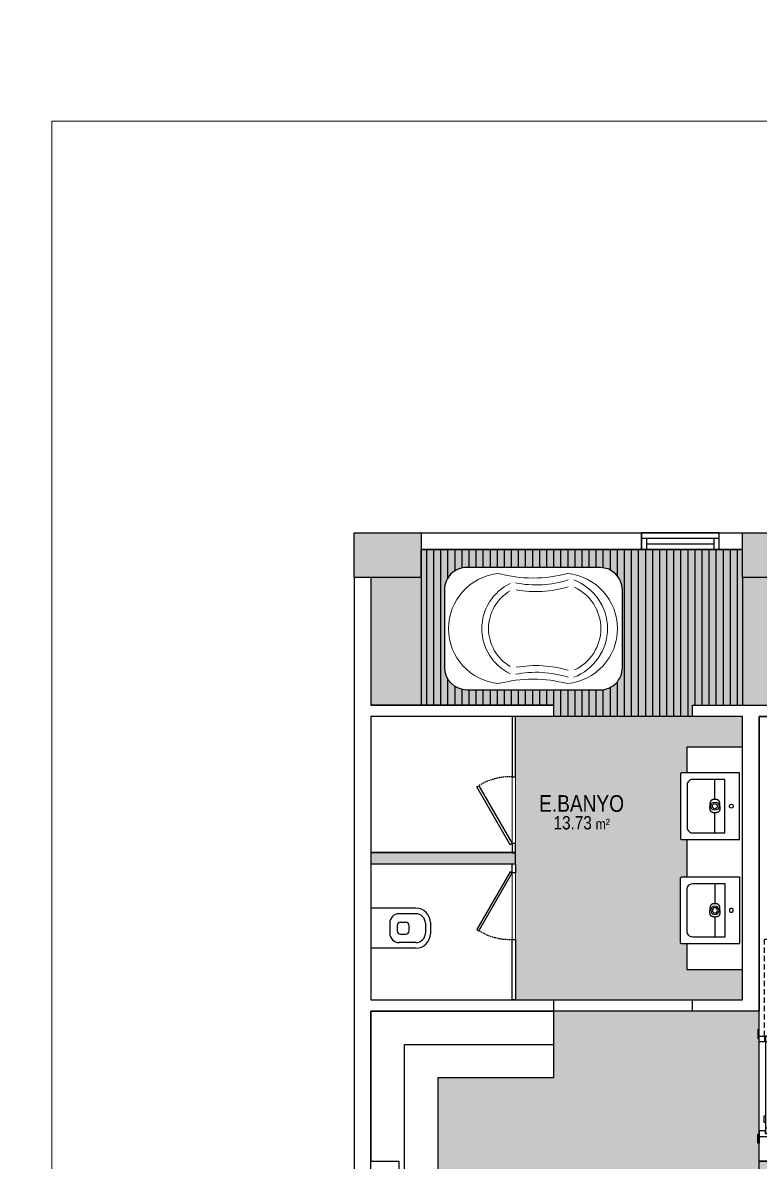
# Model space of a CAD drawing. Header units: metres. Extents: x 325971 to 582574, y 4156069 to 4412673.
# Drawn here: x 469064 to 469727, y 4270578 to 4271602 of the extents above; entities that cross this region are included whole.
import ezdxf
from ezdxf.enums import TextEntityAlignment as Align

# ---------------------------------------------------------------- set-up
doc = ezdxf.new("R2010")
doc.units = ezdxf.units.M
doc.linetypes.add('( Hidden )', pattern=[0.375, 0.25, -0.125])
doc.layers.get('0').update_dxf_attribs({"color": 5, "lineweight": 0})
doc.layers.add('0_IFC_Area', color=100, linetype='Continuous', plot=False)
for name, color, linetype in [('0_IFC_Elevation_5', 252, 'Continuous'), ('0_IFC_Hatch', 250, 'Continuous'), ('0_IFC_Hatch_Structure', 251, 'Continuous'), ('0_IFC_Room_Text(No)_100', 12, 'Continuous'), ('0_IFC_Room_Text(No)_50', 12, 'Continuous'), ('0_IFC_Text_Explanation_100', 231, 'Continuous'), ('1_IFC_Concrete_Section', 50, 'Continuous'), ('2_IFC_Door', 83, 'Continuous'), ('2_IFC_Wall', 130, 'Continuous'), ('3_IFC_Window', 136, 'Continuous'), ('6_IFC_Furniture', 35, 'Continuous'), ('6_IFC_Furniture_WC', 64, 'Continuous'), ('6_IFC_Furniture_Wetspace', 64, 'Continuous')]:
    doc.layers.add(name, color=color, linetype=linetype)
doc.styles.add('IFC_TEXT', font='ARIALN.TTF')

# ---------------------------------------------------------------- blocks, each defined once
blk = doc.blocks.new('*U183')
blk.add_wipeout([(0, 0), (0, -50), (200, -50), (200, 0)]).dxf.layer = '6_IFC_Furniture_WC'
at = {"layer": '6_IFC_Furniture_WC'}
blk.add_lwpolyline([(0, 0), (200, 0), (200, -50), (0, -50)], close=True, dxfattribs=at)
blk = doc.blocks.new('*U182')
blk.add_wipeout([(-311, 0), (0, 0), (0, -164.2), (-60, -164.2), (-60, -60), (-311, -60)]).dxf.layer = '6_IFC_Furniture'
at = {"layer": '6_IFC_Furniture', "transparency": 33554687}
blk.add_lwpolyline([(-60, -60), (-311, -60), (-311, 0), (0, 0), (0, -164.2), (-60, -164.2)], close=True, dxfattribs=at)
blk.add_lwpolyline([(-311, -30), (-30, -30), (-30, -164.2)], dxfattribs=at)
blk = doc.blocks.new('*U178')
blk.add_wipeout([(0, 119.3), (0, -3.2), (130, -3.2), (130, 119.3)]).dxf.layer = '6_IFC_Furniture_WC'
at = {"layer": '6_IFC_Furniture_WC', "color": 252, "lineweight": 0, "true_color": 0x939598}
blk.add_lwpolyline([(130, -3.2), (0, -3.2), (0, 119.3), (130, 119.3)], close=True, dxfattribs=at)
at = {"layer": '6_IFC_Furniture_WC'}
for points in [[(130, 65), (130, 119.3), (127, 119.3), (127, 65)], [(125.3, 4), (95.3, 56), (97, 57), (127, 5)], [(130, -3.2), (130, 5), (127, 5), (127, -3.2)]]:
    blk.add_lwpolyline(points, close=True, dxfattribs=at)
at = {"layer": '6_IFC_Furniture_WC', "color": 252, "lineweight": 0, "true_color": 0x939598}
blk.add_lwpolyline([(127, 65), (127, 5)], dxfattribs=at)
at = {"layer": '6_IFC_Furniture_WC', "linetype": '( Hidden )', "ltscale": 5}
blk.add_arc((124.6, 14), 51.1, 87.3085, 122.6915, dxfattribs=at)
blk = doc.blocks.new('*U177')
blk.add_wipeout([(0, 119.3), (0, -3.2), (130, -3.2), (130, 119.3)]).dxf.layer = '6_IFC_Furniture_WC'
at = {"layer": '6_IFC_Furniture_WC', "color": 252, "lineweight": 0, "true_color": 0x939598}
blk.add_lwpolyline([(130, -3.2), (0, -3.2), (0, 119.3), (130, 119.3)], close=True, dxfattribs=at)
at = {"layer": '6_IFC_Furniture_WC'}
for points in [[(130, 65), (130, 119.3), (127, 119.3), (127, 65)], [(125.3, 4), (95.3, 56), (97, 57), (127, 5)], [(130, -3.2), (130, 5), (127, 5), (127, -3.2)]]:
    blk.add_lwpolyline(points, close=True, dxfattribs=at)
at = {"layer": '6_IFC_Furniture_WC', "color": 252, "lineweight": 0, "true_color": 0x939598}
blk.add_lwpolyline([(127, 65), (127, 5)], dxfattribs=at)
at = {"layer": '6_IFC_Furniture_WC', "linetype": '( Hidden )', "ltscale": 5}
blk.add_arc((124.6, 14), 51.1, 87.3085, 122.6915, dxfattribs=at)
blk = doc.blocks.new('IFC_KLOZET')
blk.add_wipeout([(-18, 0), (18, 0), (18, -40.4), (18, -40.4), (18, -41.3), (17.9, -41.8), (17.6, -43.5), (16.5, -46.3), (15.2, -48.4), (14.5, -49.2), (14.2, -49.5), (12.9, -50.6), (12.2, -51.2), (11.5, -51.6), (10, -52.3), (8.7, -52.8), (7.6, -53.1), (6.8, -53.2), (6.2, -53.3), (5.3, -53.3), (-5, -53.4), (-6.5, -53.3), (-7.8, -53), (-9.5, -52.5), (-10, -52.3), (-11, -51.9), (-12, -51.3), (-13.4, -50.2), (-13.7, -50), (-14.2, -49.5), (-15.1, -48.5), (-16, -47.2), (-17, -45), (-17.5, -43.7), (-17.8, -42.5), (-17.9, -41.3), (-18, -40.4)]).dxf.layer = '6_IFC_Furniture_WC'
at = {"layer": '6_IFC_Furniture_WC'}
for p, q in [((-18, -40.4), (-18, 0)), ((18, -40.4), (18, 0)), ((4.5, -16.9), (-4.5, -16.9)), ((-13, -40.4), (-13, -25.4)), ((-5.4, -26.5), (-5.4, -31.3)), ((2.4, -23.5), (-2.4, -23.5)), ((5.4, -26.5), (5.4, -31.3)), ((13, -40.4), (13, -25.4)), ((-2.4, -34.3), (2.4, -34.3)), ((4.5, -48.9), (-4.5, -48.9)), ((5, -53.4), (-5, -53.4))]:
    blk.add_line(p, q, dxfattribs=at)
blk.add_lwpolyline([(18, 0), (-18, 0)], dxfattribs=at)
for centre, radius, start, end in [((-4.5, -25.4), 8.5, 90, 180), ((4.5, -25.4), 8.5, 0, 90), ((-2.4, -26.5), 3, 90, 180), ((2.4, -26.5), 3, 0, 90), ((-5, -40.4), 13, 180, 270), ((-4.5, -40.4), 8.5, 180, 270), ((-2.4, -31.3), 3, 180, 270), ((2.4, -31.3), 3, 270, 0), ((4.5, -40.4), 8.5, 270, 0), ((5, -40.4), 13, 270, 0)]:
    blk.add_arc(centre, radius, start, end, dxfattribs=at)
blk = doc.blocks.new('JAKUZI')
blk.add_wipeout([(35.1, -160), (-34.9, -160), (-38.8, -159.6), (-42.5, -158.5), (-46, -156.6), (-49, -154.1), (-51.5, -151.1), (-53.4, -147.7), (-54.5, -143.9), (-54.9, -140), (-55, -20), (-54.6, -16.1), (-53.5, -12.4), (-51.6, -8.9), (-49.1, -5.9), (-46.1, -3.4), (-42.7, -1.5), (-38.9, -0.4), (-35, 0), (35, 0), (38.9, -0.4), (42.6, -1.5), (46.1, -3.4), (49.1, -5.9), (51.6, -8.9), (53.5, -12.3), (54.6, -16.1), (55, -20), (55.1, -140), (54.7, -143.9), (53.6, -147.6), (51.7, -151.1), (49.3, -154.1), (46.2, -156.6), (42.8, -158.5), (39, -159.6)]).dxf.layer = '6_IFC_Furniture_Wetspace'
at = {"layer": '6_IFC_Furniture_Wetspace'}
blk.add_lwpolyline([(35.1, -160), (-34.9, -160, -0.413956), (-54.9, -140), (-55, -20, -0.414471), (-35, 0), (35, 0, -0.413956), (55, -20), (55.1, -140, -0.414471)], format="xyb", close=True, dxfattribs=at)
at = {"layer": '6_IFC_Furniture_Wetspace', "color": 251, "lineweight": 5, "true_color": 0x636363}
for centre, radius, start, end in [((0, -53.3), 49.7, 5.4526, 174.5474), ((-167.6, -79.6), 122.1, 345.2952, 14.7048), ((167.6, -79.6), 122.1, 165.2952, 194.7048), ((0, -105.9), 49.7, 185.4526, 354.5474)]:
    blk.add_arc(centre, radius, start, end, dxfattribs=at)
at = {"layer": '6_IFC_Furniture_Wetspace', "color": 253, "lineweight": 5, "true_color": 0xb5b5b5}
for centre, radius, start, end in [((0, -78.6), 45, 25.5325, 154.4675), ((0, -79), 39.4, 30.3016, 149.6984), ((-136, -82.2), 96.7, 342.4475, 11.0182), ((-136, -82.2), 102.7, 343.6573, 9.8618), ((136, -82.2), 102.7, 170.1382, 196.3427), ((136, -82.2), 96.7, 168.9818, 197.5525), ((0, -99.9), 46.7, 200.4195, 339.5805), ((0, -99.6), 41, 205.0473, 334.9527)]:
    blk.add_arc(centre, radius, start, end, dxfattribs=at)
blk = doc.blocks.new('IFC_SURGU KAPI_90')
at = {"layer": '2_IFC_Door', "elevation": 0}
for points in [[(-96, 0), (-96, 1.2), (-88, 1.2), (-88, 0)], [(-90, 0), (-85, 0), (-85, -4.3), (-90, -4.3)], [(6, 0), (6, 1.2), (-2, 1.2), (-2, 0)], [(-90, -5), (-90, -9.5), (-2.5, -9.5), (-2.5, -5)], [(6, -15), (6, -16.2), (-2, -16.2), (-2, -15)]]:
    blk.add_lwpolyline(points, close=True, dxfattribs=at)
at = {"layer": '2_IFC_Door'}
for points in [[(-88, 0), (-88, 0)], [(-85, -5), (-85, -9.5)]]:
    blk.add_lwpolyline(points, dxfattribs=at)
for points in [[(0, 0), (-5, 0), (-5, -5), (-2.5, -5), (-2.5, -9.5), (-5, -9.5), (-5, -15), (0, -15)], [(-96, -15), (-96, -16.2), (-88, -16.2), (-88, -15)], [(-90, -10.2), (-85, -10.2), (-85, -15), (-90, -15)]]:
    blk.add_lwpolyline(points, close=True, dxfattribs=at)
at = {"layer": '2_IFC_Door', "linetype": '( Hidden )', "ltscale": 20}
blk.add_lwpolyline([(-90, -10.2), (-177.5, -10.2), (-177.5, -4.3), (-90, -4.3)], dxfattribs=at)
at = {"layer": '2_IFC_Door', "elevation": 0}
for points in [[(-12.5, -5), (-12.5, -4), (-18.5, -4), (-18.5, -5)], [(-12.5, -9.5), (-12.5, -10.5), (-18.5, -10.5), (-18.5, -9.5)], [(-7.5, -5), (-7.5, -9.5)], [(-88, -15), (-88, -15)]]:
    blk.add_lwpolyline(points, dxfattribs=at)
blk = doc.blocks.new('*U168')
blk.add_wipeout([(0, 0), (70, 0), (70, 15), (0, 15)]).dxf.layer = '3_IFC_Window'
at = {"layer": '0_IFC_Elevation_5'}
blk.add_lwpolyline([(0, 10), (0, 15), (70, 15), (70, 10)], dxfattribs=at)
at = {"layer": '2_IFC_Wall'}
for points in [[(0, 0), (0, 15)], [(70, 0), (70, 15)]]:
    blk.add_lwpolyline(points, dxfattribs=at)
at = {"layer": '3_IFC_Window'}
for points in [[(0, 10), (5, 10), (5, 0), (0, 0)], [(65, 10), (70, 10), (70, 0), (65, 0)]]:
    blk.add_lwpolyline(points, close=True, dxfattribs=at)
for points in [[(0, 0), (70, 0)], [(5, 10), (65, 10)], [(5, 5), (65, 5)]]:
    blk.add_lwpolyline(points, dxfattribs=at)
blk = doc.blocks.new('IFC_VITRA_DOLAPLI LAVABO_53X60')
blk.add_wipeout([(-30, 0), (-30, -52), (-29.9, -52.4), (-29.7, -52.7), (-29.4, -52.9), (-29, -53), (29, -53), (29.4, -52.9), (29.7, -52.7), (29.9, -52.4), (30, -52), (30, 0)])
at = {"layer": '6_IFC_Furniture_Wetspace'}
for points in [[(30, 0), (-30, 0), (-30, -52, 0.414214), (-29, -53), (29, -53, 0.414214), (30, -52)], [(24, -13), (-24, -13), (-24, -42, 0.414214), (-19, -47), (19, -47, 0.414214), (24, -42)]]:
    blk.add_lwpolyline(points, format="xyb", close=True, dxfattribs=at)
for points in [[(-6, -22), (-24, -22)], [(24, -22), (6, -22)]]:
    blk.add_lwpolyline(points, dxfattribs=at)
for centre, radius in [((0, -7.2), 1.75), ((0, -22), 3.72), ((0, -22), 2.3)]:
    blk.add_circle(centre, radius, dxfattribs=at)
for points, knots in [([(0, -17.5), (-0.1, -17.5), (-0.2, -17.5), (-0.4, -17.5), (-0.6, -17.5), (-0.8, -17.5), (-1.2, -17.5), (-1.6, -17.5), (-2, -17.6), (-2.3, -17.6), (-2.5, -17.6), (-2.8, -17.6), (-3.2, -17.7), (-3.7, -17.8), (-4.2, -18), (-4.7, -18.3), (-5, -18.5), (-5.2, -18.8), (-5.4, -19), (-5.5, -19.3), (-5.6, -19.4), (-5.6, -19.5), (-5.7, -19.6), (-5.7, -19.7), (-5.8, -19.9), (-5.9, -20.3), (-5.9, -20.6), (-5.9, -20.8), (-5.9, -21), (-6, -21.1), (-6, -21.3), (-6, -21.5), (-6, -21.7), (-6, -21.8), (-6, -21.8), (-6, -21.8), (-6, -21.8), (-6, -21.8), (-6, -21.9), (-6, -21.9), (-6, -22)], [0, 0, 0, 0, 0.021235, 0.044398, 0.069488, 0.096503, 0.125441, 0.188156, 0.250809, 0.259174, 0.280971, 0.316202, 0.364758, 0.426426, 0.501333, 0.553318, 0.599123, 0.639049, 0.672981, 0.700865, 0.722699, 0.738482, 0.748226, 0.751949, 0.775963, 0.817208, 0.875651, 0.891156, 0.906586, 0.916856, 0.937593, 0.967865, 0.988685, 1, 1, 1, 1, 1, 1, 1.023802, 1.023802, 1.023802, 1.023802]), ([(0, -17.5), (0.1, -17.5), (0.2, -17.5), (0.3, -17.5), (0.5, -17.5), (0.6, -17.5), (0.8, -17.5), (0.9, -17.5), (1.1, -17.5), (1.4, -17.5), (1.6, -17.5), (1.9, -17.6), (2.2, -17.6), (2.4, -17.6), (2.7, -17.6), (3, -17.6), (3.3, -17.7), (3.7, -17.8), (4, -17.9), (4.3, -18.1), (4.5, -18.2), (4.8, -18.4), (5.1, -18.7), (5.4, -19.1), (5.6, -19.4), (5.7, -19.7), (5.8, -19.9), (5.8, -20.2), (5.9, -20.5), (5.9, -20.7), (5.9, -20.9), (6, -21.1), (6, -21.3), (6, -21.4), (6, -21.6), (6, -21.7), (6, -21.8)], [0, 0, 0, 0, 0.019433, 0.03836, 0.056783, 0.074702, 0.092116, 0.109028, 0.125437, 0.156951, 0.188127, 0.220468, 0.250803, 0.282181, 0.313591, 0.341056, 0.376316, 0.438776, 0.469086, 0.501412, 0.532849, 0.564147, 0.626696, 0.689351, 0.72066, 0.751939, 0.784968, 0.813934, 0.845062, 0.875656, 0.906589, 0.922198, 0.937595, 0.954891, 0.975694, 1, 1, 1, 1]), ([(-6, -22), (-6, -22), (-6, -22.1), (-6, -22.2), (-6, -22.3), (-6, -22.4), (-6, -22.5), (-6, -22.7), (-6, -22.8), (-6, -22.9), (-6, -23), (-5.9, -23.1), (-5.9, -23.2), (-5.9, -23.3), (-5.9, -23.4), (-5.9, -23.5), (-5.9, -23.7), (-5.8, -23.8), (-5.8, -23.9), (-5.8, -24), (-5.8, -24.1), (-5.7, -24.2), (-5.7, -24.3), (-5.6, -24.4), (-5.6, -24.5), (-5.6, -24.6), (-5.5, -24.7), (-5.5, -24.8), (-5.4, -24.9), (-5.3, -25), (-5.3, -25.1), (-5.2, -25.2), (-5.1, -25.3), (-5.1, -25.3), (-5, -25.4), (-4.9, -25.5), (-4.8, -25.6), (-4.7, -25.7), (-4.6, -25.7), (-4.6, -25.8), (-4.5, -25.8), (-4.3, -26), (-4, -26.1), (-3.5, -26.2), (-3.1, -26.3), (-2.7, -26.4), (-2.3, -26.4), (-2, -26.5), (-1.7, -26.5), (-1.4, -26.5), (-1.1, -26.5), (-0.8, -26.5), (-0.5, -26.5), (-0.3, -26.5), (-0.1, -26.5), (0, -26.5)], [0, 0, 0, 0, 0.012444, 0.024892, 0.037346, 0.049806, 0.062275, 0.074753, 0.087243, 0.099746, 0.112263, 0.124797, 0.137337, 0.149865, 0.16238, 0.174881, 0.187369, 0.199846, 0.212314, 0.224778, 0.237244, 0.249718, 0.26221, 0.274722, 0.287247, 0.29978, 0.312317, 0.324853, 0.337387, 0.349918, 0.362445, 0.374971, 0.387495, 0.400014, 0.412535, 0.42506, 0.437593, 0.450138, 0.462698, 0.475277, 0.487876, 0.500499, 0.550584, 0.600352, 0.650378, 0.700398, 0.750338, 0.771026, 0.812724, 0.849295, 0.875117, 0.910268, 0.942798, 0.972708, 1, 1, 1, 1]), ([(6, -22), (6, -22), (6, -22.1), (6, -22.2), (6, -22.3), (6, -22.4), (6, -22.6), (6, -22.7), (6, -22.8), (6, -23), (5.9, -23.2), (5.9, -23.4), (5.9, -23.7), (5.8, -23.9), (5.7, -24.2), (5.6, -24.5), (5.5, -24.7), (5.4, -25), (5.2, -25.2), (5, -25.4), (4.8, -25.6), (4.6, -25.8), (4.4, -25.9), (4.2, -26), (4, -26.1), (3.8, -26.2), (3.6, -26.2), (3.3, -26.3), (3.1, -26.3), (2.8, -26.4), (2.5, -26.4), (2.2, -26.4), (1.9, -26.5), (1.5, -26.5), (1.2, -26.5), (0.8, -26.5), (0.5, -26.5), (0.2, -26.5), (0.1, -26.5), (0, -26.5)], [0, 0, 0, 0, 0.012738, 0.0254592, 0.0380319, 0.0504141, 0.0626611, 0.0785725, 0.0939756, 0.107516, 0.1253075, 0.1579839, 0.1878028, 0.2175004, 0.2500399, 0.2812608, 0.3125508, 0.3438375, 0.3750933, 0.406479, 0.4378604, 0.4690727, 0.5004263, 0.5317664, 0.5473528, 0.5629141, 0.5938672, 0.6252488, 0.6554004, 0.6878107, 0.7190947, 0.7503345, 0.7897089, 0.8312873, 0.8751152, 0.9042351, 0.9375349, 0.9789235, 1, 1, 1, 1])]:
    blk.add_open_spline(points, degree=3, knots=knots, dxfattribs=at)
blk = doc.blocks.new('0_IFC_ROOM_TEXT_50')
at = {"layer": '0_IFC_Room_Text(No)_100', "insert": (13.2, -38.5), "char_height": 9.62, "attachment_point": 1, "style": 'IFC_TEXT'}
blk.add_mtext_dynamic_manual_height_columns('m²', width=16.695, gutter_width=6.88, heights=[0], dxfattribs=at)
at = {"layer": '0_IFC_Room_Text(No)_100', "style": 'IFC_TEXT'}
blk.add_attdef('ROOM_NAME', text='', height=13.5, dxfattribs=at).set_placement((0.7, -24.8), align=Align.MIDDLE_CENTER)
blk.add_attdef('AREA', text='', height=9.62, dxfattribs=at).set_placement((9.8, -48.1), align=Align.RIGHT)
at = {"layer": '0_IFC_Text_Explanation_100', "style": 'IFC_TEXT', "flags": 1}
for tag, p in [('DÖŞEME:', (-41.1, -62.8)), ('DUVAR:', (-41.1, -73.9)), ('TAVAN:', (-41.1, -85.2))]:
    blk.add_attdef(tag, p, '', height=7.7, dxfattribs=at)
blk = doc.blocks.new('A$C0934d755')
at = {"layer": '0_IFC_Area'}
for points in [[(15.1, -155), (179.3, -155), (179.3, -165), (15.1, -165), (15.1, -420), (349.3, -420), (349.3, -165), (304.3, -165), (304.3, -155), (394.3, -155), (394.3, -40), (349.3, -40), (349.3, -15), (60.1, -15), (60.1, -40), (15.1, -40)], [(40.1, -625), (15.1, -625), (15.1, -1195), (40.1, -1195), (40.1, -1240), (364.3, -1240), (364.3, -430), (15.1, -430), (15.1, -565), (40.1, -565)]]:
    blk.add_lwpolyline(points, close=True, dxfattribs=at)
ref = blk.add_blockref('0_IFC_ROOM_TEXT_50', (204, -218.5))
ref.add_attrib('ROOM_NAME', 'E.BANYO', dxfattribs={"layer": '0_IFC_Room_Text(No)_50', "height": 15, "style": 'IFC_TEXT'}).set_placement((204.6, -243.3), align=Align.MIDDLE_CENTER)
ref.add_attrib('AREA', '13.73', dxfattribs={"layer": '0_IFC_Room_Text(No)_100', "height": 12, "style": 'IFC_TEXT'}).set_placement((213.8, -266.6), align=Align.RIGHT)
blk = doc.blocks.new('A$Ca6392db9')
at = {"layer": '0_IFC_Hatch', "true_color": 0xc7c8ca}
h = blk.add_hatch(color=9, dxfattribs=at)
h.dxf.hatch_style = 1
h.paths.add_polyline_path([(999.2, -525), (1299.2, -525), (1299.2, 0), (1239.2, 0), (1239.2, 40), (349.2, 40), (349.2, -110), (999.2, -110)])
h.paths.add_polyline_path([(-45, -115), (119.2, -115), (119.2, -125), (-45, -125), (-45, -380), (289.2, -380), (289.2, -125), (244.2, -125), (244.2, -115), (334.2, -115), (334.2, 0), (289.2, 0), (289.2, 25), (0, 25), (0, 0), (-45, 0)])
edge = h.paths.add_edge_path()
edge.add_line((1149.2, -1515), (1139.2, -1515))
edge.add_line((1139.2, -1515), (1139.2, -1395))
edge.add_line((1139.2, -1395), (1061.8, -1395.8))
edge.add_arc((1079.2, -1585), 190, 95.2664, 360.0069)
edge.add_line((1269.2, -1585), (1269.8, -1540))
edge.add_line((1269.8, -1540), (1149.2, -1540))
edge.add_line((1149.2, -1540), (1149.2, -1515))
h.paths.add_polyline_path([(709.2, -1790), (859.2, -1790), (859.2, -1375), (709.2, -1375.3)])
h.paths.add_polyline_path([(1889.2, -1410), (2039.2, -1410), (2039.2, -1154.8), (2004.2, -1155.2), (2004.2, -1055), (1889.2, -1055)])
h.paths.add_polyline_path([(2054.2, -1410), (2204.2, -1410), (2204.2, -1055.3), (2079.2, -1055.6), (2079.2, -1100), (2054.2, -1100)])
at = {"layer": '0_IFC_Hatch', "true_color": 0x939598}
h = blk.add_hatch(color=252, dxfattribs=at)
h.dxf.hatch_style = 1
h.paths.add_polyline_path([(319.2, -525), (839.2, -525), (839.2, -705), (984.2, -705), (984.2, -1040), (1284.2, -1040), (1284.2, -565), (1239.2, -565), (1239.2, -540), (984.2, -540), (984.2, -125), (319.2, -125)])
h.paths.add_polyline_path([(-20, -585), (-45, -585), (-45, -1155), (-20, -1155), (-20, -1200), (304.2, -1200), (304.2, -390), (-45, -390), (-45, -525), (-20, -525)])
h.paths.add_polyline_path([(184.7, -1765), (229.7, -1765), (229.7, -1790), (699.2, -1790), (699.2, -1375), (334.2, -1375), (334.2, -1395), (184.7, -1395)])
h.paths.add_polyline_path([(1299.2, -1410), (1879.2, -1410), (1879.2, -1154.8), (1879.3, -1055), (1299.2, -1055)])
h.paths.add_polyline_path([(2214.2, -1420), (2049.2, -1420), (2049.2, -1540), (2079.2, -1540), (2079.2, -1600), (2529.2, -1600), (2529.2, -1540), (2554.2, -1540), (2554.2, -1100), (2529.3, -1100), (2529.3, -1055), (2214.2, -1055)])
h.paths.add_polyline_path([(1299.2, -1600), (2039.2, -1600), (2039.2, -1420), (1289.2, -1420), (1289.2, -1540), (1299.2, -1540)])
h.paths.add_polyline_path([(1139.2, -1515), (1149.2, -1515), (1149.2, -1540), (1289.2, -1540), (1289.2, -1215), (1069.2, -1215), (1069.2, -1365), (1139.2, -1365)])
h.paths.add_polyline_path([(834.2, -715), (969.2, -715), (969.2, -1060), (1069.2, -1060), (1069.2, -1365), (314.2, -1365), (314.2, -1215), (834.2, -1215)])
at = {"layer": '0_IFC_Area'}
for points in [[(-45, -115), (119.2, -115), (119.2, -125), (-45, -125), (-45, -380), (289.2, -380), (289.2, -125), (244.2, -125), (244.2, -115), (334.2, -115), (334.2, 0), (289.2, 0), (289.2, 25), (0, 25), (0, 0), (-45, 0)], [(-20, -585), (-45, -585), (-45, -1155), (-20, -1155), (-20, -1200), (304.2, -1200), (304.2, -390), (-45, -390), (-45, -525), (-20, -525)]]:
    blk.add_lwpolyline(points, close=True, dxfattribs=at)

msp = doc.modelspace()

# ---------------------------------------------------------------- hatches: boundary and pattern name
at = {"layer": '0_IFC_Hatch_Structure'}
h = msp.add_hatch(color=256, dxfattribs=at)
h.dxf.hatch_style = 1
h.paths.add_polyline_path([(469422.4, 4271143), (469422.4, 4271103), (469362.4, 4271103), (469362.4, 4271143)])
h = msp.add_hatch(color=256, dxfattribs=at)
h.dxf.hatch_style = 1
h.paths.add_polyline_path([(469771.6, 4271143), (469771.6, 4271103), (469711.6, 4271103), (469711.6, 4271143)])
h = msp.add_hatch(color=256, dxfattribs=at)
h.dxf.hatch_style = 1
h.paths.add_polyline_path([(469786.6, 4270578), (469786.6, 4270538), (469726.6, 4270538), (469726.6, 4270578)])

# ---------------------------------------------------------------- linework, layer by layer
msp.add_circle((454272.5, 4284370.8, -128301.8), 128301.9)
at = {"layer": '1_IFC_Concrete_Section'}
for points in [[(469422.4, 4271143), (469422.4, 4271103), (469362.4, 4271103), (469362.4, 4271143)], [(469771.6, 4271143), (469771.6, 4271103), (469711.6, 4271103), (469711.6, 4271143)], [(469786.6, 4270578), (469786.6, 4270538), (469726.6, 4270538), (469726.6, 4270578)]]:
    msp.add_lwpolyline(points, close=True, dxfattribs=at)
at = {"layer": '2_IFC_Wall'}
for points in [[(469362.4, 4271103), (469362.4, 4270993)], [(469377.4, 4271103), (469377.4, 4270988)], [(469541.6, 4270988), (469377.4, 4270988)]]:
    msp.add_lwpolyline(points, dxfattribs=at)
at = {"layer": '6_IFC_Furniture'}
for points in [[(469422.4, 4271103), (469422.4, 4270988)], [(469711.6, 4271103), (469711.6, 4270988)], [(469666.6, 4270978), (469541.6, 4270978)]]:
    msp.add_lwpolyline(points, dxfattribs=at)
msp.add_lwpolyline([(469726.6, 4270978), (469741.6, 4270978), (469741.6, 4270578), (469726.6, 4270578)], close=True, dxfattribs=at)

# ---------------------------------------------------------------- block references
msp.add_blockref('A$Ca6392db9', (469422.4, 4271103))
at = {"rotation": 270}
msp.add_blockref('IFC_SURGU KAPI_90', (469741.6, 4270600.3, 0), dxfattribs=at)

# ---------------------------------------------------------------- next in the draw order: block references
msp.add_blockref('*U178', (469377.4, 4270858.6))
at = {"xscale": -1}
for name, p, rotation in [('*U183', (469711.6, 4270750.5), 270), ('*U177', (469377.4, 4270842.3), 180)]:
    msp.add_blockref(name, p, dxfattribs=dict(at, rotation=rotation))
at = {"rotation": 89.99999999999991}
msp.add_blockref('*U182', (469377.4, 4270713), dxfattribs=at)

# ---------------------------------------------------------------- next in the draw order: hatches: boundary and pattern name
at = {"layer": '6_IFC_Furniture'}
h = msp.add_hatch(dxfattribs=at)
h.set_pattern_fill('LINE', color=256, scale=2, angle=90)
h.set_pattern_definition([(90, (5471.199, 0), (-6.35, 4e-16), [])])
h.paths.add_polyline_path([(469711.6, 4271103), (469711.6, 4271128), (469422.4, 4271128), (469422.4, 4271103), (469422.4, 4270988), (469541.6, 4270988), (469541.6, 4270978), (469666.6, 4270978), (469666.6, 4270988), (469711.6, 4270988)])
h.paths.add_polyline_path([(469463.5, 4271002), (469459.6, 4271002.4, 0.049099)], flags=16)
h.paths.add_polyline_path([(469492.1, 4271007.5, -0.909091), (469492.1, 4271106.5, 0.129032), (469554.1, 4271106.5, -0.909091), (469554.1, 4271007.5, 0.129032)], flags=16)

# ---------------------------------------------------------------- next in the draw order: linework, layer by layer
at = {"layer": '2_IFC_Wall'}
for points in [[(469362.4, 4270993), (469362.4, 4269888), (469726.6, 4269888)], [(469541.6, 4270988), (469541.6, 4270978), (469377.4, 4270978)], [(469377.4, 4270978), (469377.4, 4270723), (469541.6, 4270723), (469541.6, 4270713), (469377.4, 4270713), (469377.4, 4270578), (469402.4, 4270578), (469402.4, 4270518), (469377.4, 4270518)]]:
    msp.add_lwpolyline(points, dxfattribs=at)
msp.add_lwpolyline([(469507.4, 4270855.5), (469377.4, 4270855.5), (469377.4, 4270845.5), (469507.4, 4270845.5)], close=True, dxfattribs=at)

# ---------------------------------------------------------------- next in the draw order: block references
at = {"xscale": -1}
msp.add_blockref('*U168', (469690.6, 4271128), dxfattribs=at)
for name, p, rotation in [('JAKUZI', (469443.5, 4271057), 90), ('IFC_VITRA_DOLAPLI LAVABO_53X60', (469708.7, 4270803.6), 270)]:
    msp.add_blockref(name, p, dxfattribs=dict(at, rotation=rotation))
for name, p, rotation in [('IFC_VITRA_DOLAPLI LAVABO_53X60', (469708.7, 4270897.3), 270), ('IFC_KLOZET', (469377.4, 4270787.6), 90.00000000000003)]:
    msp.add_blockref(name, p, dxfattribs=dict(rotation=rotation))

# ---------------------------------------------------------------- next in the draw order: linework, layer by layer
msp.add_lwpolyline([(472288.2, 4265314.4), (469090.5, 4265314.4), (469090.5, 4271513.3), (472288.2, 4271513.3)], close=True)
at = {"layer": '2_IFC_Wall'}
for points in [[(469422.4, 4271143), (469711.6, 4271143)], [(469422.4, 4271128), (469711.6, 4271128)], [(470661.6, 4270563), (470406.6, 4270563), (470406.6, 4270978), (469726.6, 4270978), (469726.6, 4270713), (469666.6, 4270713), (469666.6, 4270723), (469711.6, 4270723), (469711.6, 4270978), (469666.6, 4270978), (469666.6, 4270988), (469756.6, 4270988), (469756.6, 4271103)]]:
    msp.add_lwpolyline(points, dxfattribs=at)

# ---------------------------------------------------------------- next in the draw order: block references
at = {"layer": '1_IFC_Concrete_Section'}
msp.add_blockref('A$C0934d755', (469362.2, 4271143), dxfattribs=at)

doc.saveas('drawing.dxf')
